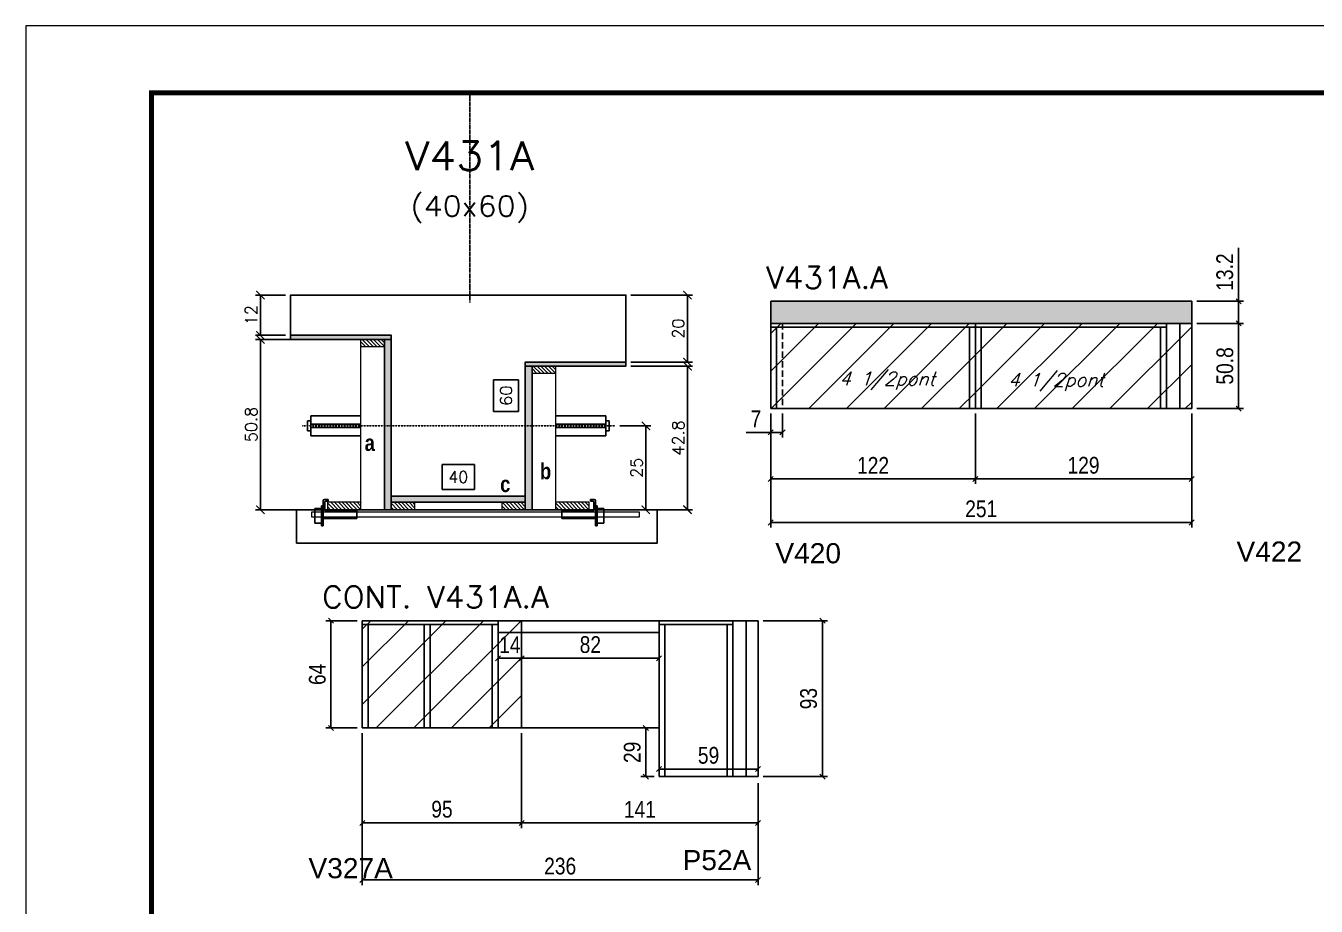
# Model space of a CAD drawing. Extents: x 137137 to 143418, y 10464 to 34486.
# Drawn here: x 141892 to 142662, y 20178 to 20703 of the extents above; entities that cross this region are included whole.
import ezdxf
from ezdxf.enums import TextEntityAlignment as Align

# ---------------------------------------------------------------- set-up
doc = ezdxf.new("R2010")
doc.units = 0
doc.linetypes.add('DASHED', pattern=[0.75, 0.5, -0.25])
doc.linetypes.add('HIDDEN', pattern=[0.375, 0.25, -0.125])
for name, color, linetype in [('5', 5, 'Continuous'), ('barrote', 251, 'Continuous'), ('COTA', 241, 'Continuous'), ('Cota Seção (2x)', 4, 'Continuous'), ('detalhes', 4, 'Continuous'), ('Painéis', 200, 'Continuous'), ('presilha', 1, 'Continuous'), ('Reaproveitamento', 251, 'Continuous'), ('SARR_2.2x7', 40, 'Continuous'), ('SARR_3.5x7', 81, 'Continuous'), ('TENSOR', 3, 'Continuous'), ('texto', 7, 'Continuous'), ('Texto de Titulo', 7, 'Continuous'), ('Texto Qtd Sarr', 242, 'Continuous')]:
    doc.layers.add(name, color=color, linetype=linetype)
for name, color, linetype, lineweight in [('CONCRETO', 251, 'Continuous', 25), ('Folhas', 255, 'Continuous', 9), ('Hachura', 251, 'Continuous', 9), ('Madeira', 126, 'Continuous', 18), ('SARRAFO DE PRESSAO', 251, 'DASHED', 9), ('SCO-___-LAJ', 2, 'Continuous', 0), ('Texto Seção', 7, 'Continuous', 15)]:
    doc.layers.add(name, color=color, linetype=linetype, lineweight=lineweight)
doc.styles.add('COTA TECNICA', font='techl___.ttf', dxfattribs={"height": 10})
doc.styles.add('REGUA-120', font='ROMANS.shx', dxfattribs={"height": 15})
doc.styles.add('Romans', font='romans.shx')
doc.styles.get("Standard").update_dxf_attribs({"font": 'arial.ttf'})
doc.styles.add('TECNICA', font='techb___.ttf', dxfattribs={"height": 10})
doc.dimstyles.new('Cota Seção (2x)', dxfattribs={"dimtxt": 7, "dimasz": 5, "dimexe": 3, "dimexo": 3, "dimgap": 2, "dimtad": 3, "dimdec": 1, "dimlfac": 0.5, "dimzin": 12, "dimdsep": 46, "dimtxsty": 'Romans', "dimblk": 'ARCHTICK', "dimcen": 0, "dimclrd": 4, "dimclre": 4, "dimclrt": 1, "dimadec": 1, "dimazin": 3, "dimtfac": 1, "dimtdec": 1, "dimtmove": 0, "dimatfit": 3, "dimldrblk": 'OBLIQUE', "dimfxl": 1, "dimtolj": 1, "dimtzin": 12, "dimarcsym": 0})
doc.dimstyles.new('Cota Seção interna', dxfattribs={"dimtxt": 7, "dimasz": 6, "dimexe": 0.18, "dimexo": 2, "dimgap": -4, "dimtad": 3, "dimdec": 1, "dimlfac": 0.5, "dimzin": 12, "dimdsep": 46, "dimtxsty": 'Romans', "dimblk": 'ARCHTICK', "dimcen": 0.09, "dimse1": 1, "dimse2": 1, "dimsd1": 1, "dimsd2": 1, "dimclrd": 180, "dimclre": 5, "dimclrt": 1, "dimadec": 0, "dimazin": 3, "dimtfac": 1, "dimtdec": 1, "dimtofl": 0, "dimtmove": 0, "dimatfit": 3, "dimldrblk": 'ARCHTICK', "dimfxl": 1, "dimtolj": 1, "dimtzin": 0, "dimarcsym": 0})
doc.dimstyles.new('PAINEL', dxfattribs={"dimtxt": 10, "dimasz": 3, "dimexe": 3, "dimexo": 3, "dimgap": 3, "dimtad": 1, "dimdec": 1, "dimzin": 12, "dimdsep": 46, "dimtxsty": 'COTA TECNICA', "dimblk1": 'OBLIQUE', "dimblk2": 'OBLIQUE', "dimsah": 1, "dimcen": 0.9, "dimclrd": 4, "dimclre": 4, "dimclrt": 240, "dimadec": 1, "dimazin": 3, "dimtfac": 1, "dimtdec": 1, "dimtmove": 0, "dimatfit": 3, "dimfxl": 1, "dimtolj": 1, "dimtzin": 12, "dimarcsym": 0})

# ---------------------------------------------------------------- blocks, each defined once
blk = doc.blocks.new('9999999999')
at = {"layer": 'Folhas'}
blk.add_lwpolyline([(98138.98, 34190.21), (99623.98, 34190.21), (99623.98, 35240.21), (98138.98, 35240.21)], close=True, dxfattribs=at)
at = {"layer": 'Folhas', "color": 30, "const_width": 3}
blk.add_lwpolyline([(98213.98, 34230.21), (99583.98, 34230.21), (99583.98, 35200.21), (98213.98, 35200.21)], close=True, dxfattribs=at)
blk = doc.blocks.new('_ArchTick')
at = {"color": 0, "linetype": 'ByBlock', "const_width": 0.15}
blk.add_lwpolyline([(-0.5, -0.5), (0.5, 0.5)], dxfattribs=at)
blk = doc.blocks.new('*D1587')
at = {"layer": 'COTA', "color": 4, "lineweight": -2, "transparency": 16777216}
for p, q in [((142253.18, 20499.91), (142289.89, 20499.91)), ((142286.89, 20414.31), (142286.89, 20499.91)), ((142235.58, 20414.31), (142289.89, 20414.31))]:
    blk.add_line(p, q, dxfattribs=at)
at = {"layer": 'Defpoints', "color": 0, "transparency": 16777216}
for p in [(142250.18, 20499.91), (142286.89, 20499.91), (142232.58, 20414.31)]:
    blk.add_point(p, dxfattribs=at)
at = {"layer": 'COTA', "color": 4, "lineweight": -2, "transparency": 16777216, "xscale": 5, "yscale": 5, "zscale": 5}
for p, rotation in [((142286.89, 20499.91), 90), ((142286.89, 20414.31), 270)]:
    blk.add_blockref('_ArchTick', p, dxfattribs=dict(at, rotation=rotation))
at = {"layer": 'COTA', "color": 1, "transparency": 16777216, "insert": (142281.39, 20457.11), "char_height": 7, "attachment_point": 5, "rotation": 90, "style": 'Romans'}
blk.add_mtext('\\A1;42.8', dxfattribs=at)
blk = doc.blocks.new('_Oblique')
at = {"color": 0, "linetype": 'ByBlock', "lineweight": -2}
blk.add_line((-0.5, -0.5), (0.5, 0.5), dxfattribs=at)
blk = doc.blocks.new('*D1588')
at = {"layer": 'COTA', "color": 4, "lineweight": -2, "transparency": 16777216}
for p, q in [((142253.18, 20542.31), (142289.89, 20542.31)), ((142286.89, 20502.31), (142286.89, 20542.31)), ((142253.18, 20502.31), (142289.89, 20502.31))]:
    blk.add_line(p, q, dxfattribs=at)
at = {"layer": 'Defpoints', "color": 0, "transparency": 16777216}
for p in [(142250.18, 20542.31), (142286.89, 20542.31), (142250.18, 20502.31)]:
    blk.add_point(p, dxfattribs=at)
at = {"layer": 'COTA', "color": 4, "lineweight": -2, "transparency": 16777216, "xscale": 5, "yscale": 5, "zscale": 5}
for p, rotation in [((142286.89, 20542.31), 90), ((142286.89, 20502.31), 270)]:
    blk.add_blockref('_ArchTick', p, dxfattribs=dict(at, rotation=rotation))
at = {"layer": 'COTA', "color": 1, "transparency": 16777216, "insert": (142281.39, 20522.31), "char_height": 7, "attachment_point": 5, "rotation": 90, "style": 'Romans'}
blk.add_mtext('\\A1;20', dxfattribs=at)
blk = doc.blocks.new('*D1589')
at = {"layer": 'Cota Seção (2x)', "color": 180, "lineweight": -2, "transparency": 16777216}
for p, q in [((142186.18, 20491.81), (142171.18, 20491.81)), ((142171.18, 20491.81), (142171.18, 20472.81)), ((142186.18, 20472.81), (142186.18, 20491.81)), ((142171.18, 20472.81), (142186.18, 20472.81))]:
    blk.add_line(p, q, dxfattribs=at)
at = {"layer": 'Defpoints', "color": 0, "transparency": 16777216}
for p in [(142190.18, 20542.31), (142190.18, 20542.31), (142190.18, 20422.31)]:
    blk.add_point(p, dxfattribs=at)
at = {"layer": 'Cota Seção (2x)', "color": 1, "transparency": 16777216, "insert": (142178.68, 20482.31), "char_height": 7, "attachment_point": 5, "rotation": 90, "style": 'Romans'}
blk.add_mtext('\\A1;60', dxfattribs=at)
blk = doc.blocks.new('PRESILHA METÁLICA 1')
at = {"layer": 'presilha'}
for p, q in [((0, 13), (6, 13)), ((0, 13), (0, 0)), ((6, 15.5), (7.5, 15.5)), ((6, -2.5), (6, 15.5)), ((6, 13), (6, 0)), ((7.5, 10.6), (7.5, 19.9)), ((7.5, 15.5), (7.5, -2.5)), ((12, 21), (8.6, 21)), ((9, 11.6), (9, 18.9)), ((12, 19.5), (9.6, 19.5)), ((12, 21), (12, 19.5)), ((6, 0), (0, 0)), ((37.5, 4.1), (7.5, 4.1)), ((37.5, 11), (9.6, 11)), ((37.5, 11), (37.5, 4.1)), ((7.5, -2.5), (6, -2.5))]:
    blk.add_line(p, q, dxfattribs=at)
for centre, radius, start, end in [((8.6, 19.9), 1.14, 90, 180), ((9.6, 18.9), 0.57, 90, 180), ((9.6, 11.6), 0.57, 180, 270)]:
    blk.add_arc(centre, radius, start, end, dxfattribs=at)
blk = doc.blocks.new('*D1590')
at = {"layer": 'Cota Seção (2x)', "color": 180, "lineweight": -2, "transparency": 16777216}
for p, q in [((142159.84, 20441.31), (142140.51, 20441.31)), ((142140.51, 20441.31), (142140.51, 20426.31)), ((142159.84, 20426.31), (142159.84, 20441.31)), ((142140.51, 20426.31), (142159.84, 20426.31))]:
    blk.add_line(p, q, dxfattribs=at)
at = {"layer": 'Defpoints', "color": 0, "transparency": 16777216}
for p in [(142190.18, 20422.31), (142110.18, 20414.31), (142190.18, 20414.31)]:
    blk.add_point(p, dxfattribs=at)
at = {"layer": 'Cota Seção (2x)', "color": 1, "transparency": 16777216, "insert": (142150.18, 20433.81), "char_height": 7, "attachment_point": 5, "style": 'Romans'}
blk.add_mtext('\\A1;40', dxfattribs=at)
blk = doc.blocks.new('*D1591')
at = {"layer": 'COTA', "color": 4, "lineweight": -2, "transparency": 16777216}
for p, q in [((142089.18, 20515.91), (142029.2, 20515.91)), ((142032.2, 20515.91), (142032.2, 20414.31)), ((142089.18, 20414.31), (142029.2, 20414.31))]:
    blk.add_line(p, q, dxfattribs=at)
at = {"layer": 'Defpoints', "color": 0, "transparency": 16777216}
for p in [(142092.18, 20515.91), (142032.2, 20414.31), (142092.18, 20414.31)]:
    blk.add_point(p, dxfattribs=at)
at = {"layer": 'COTA', "color": 4, "lineweight": -2, "transparency": 16777216, "xscale": 5, "yscale": 5, "zscale": 5}
for p, rotation in [((142032.2, 20515.91), 90), ((142032.2, 20414.31), 270)]:
    blk.add_blockref('_ArchTick', p, dxfattribs=dict(at, rotation=rotation))
at = {"layer": 'COTA', "color": 1, "transparency": 16777216, "insert": (142026.7, 20465.11), "char_height": 7, "attachment_point": 5, "rotation": 90, "style": 'Romans'}
blk.add_mtext('\\A1;50.8', dxfattribs=at)
blk = doc.blocks.new('*D1592')
at = {"layer": 'COTA', "color": 4, "lineweight": -2, "transparency": 16777216}
for p, q in [((142246.48, 20464.28), (142265.03, 20464.28)), ((142262.03, 20464.28), (142262.03, 20414.31)), ((142246.48, 20414.31), (142265.03, 20414.31))]:
    blk.add_line(p, q, dxfattribs=at)
at = {"layer": 'Defpoints', "color": 0, "transparency": 16777216}
for p in [(142243.48, 20464.28), (142243.48, 20414.31), (142262.03, 20414.31)]:
    blk.add_point(p, dxfattribs=at)
at = {"layer": 'COTA', "color": 4, "lineweight": -2, "transparency": 16777216, "xscale": 5, "yscale": 5, "zscale": 5}
for p, rotation in [((142262.03, 20464.28), 90), ((142262.03, 20414.31), 270)]:
    blk.add_blockref('_ArchTick', p, dxfattribs=dict(at, rotation=rotation))
at = {"layer": 'COTA', "color": 1, "transparency": 16777216, "insert": (142256.53, 20439.3), "char_height": 7, "attachment_point": 5, "rotation": 90, "style": 'Romans'}
blk.add_mtext('\\A1;25', dxfattribs=at)
blk = doc.blocks.new('titulo1')
at = {"layer": 'Defpoints', "color": 252, "linetype": 'HIDDEN', "ltscale": 2}
blk.add_line((0, 0), (0, 125), dxfattribs=at)
at = {"layer": 'Defpoints', "style": 'Romans', "oblique": 15}
blk.add_attdef('FOLHA', text='', height=10, dxfattribs=at).set_placement((0, 15.58), align=Align.MIDDLE_CENTER)
at = {"layer": 'Texto Qtd Sarr', "color": 3, "style": 'Romans', "oblique": 15}
for tag, height, p in [('TITULO', 17, (0, 71.45)), ('SEÇÃO', 12, (0, 41.55))]:
    blk.add_attdef(tag, text='', height=height, dxfattribs=at).set_placement(p, align=Align.MIDDLE_CENTER)
blk = doc.blocks.new('*D1839')
at = {"layer": 'COTA', "color": 4, "lineweight": -2, "ltscale": 25, "transparency": 16777216}
for p, q in [((142336.55, 20471.65), (142336.55, 20403.69)), ((142587.55, 20471.65), (142587.55, 20403.69)), ((142587.55, 20406.69), (142336.55, 20406.69))]:
    blk.add_line(p, q, dxfattribs=at)
at = {"layer": 'Defpoints', "color": 0, "ltscale": 25, "transparency": 16777216}
for p in [(142336.55, 20474.65), (142587.55, 20474.65), (142336.55, 20406.69)]:
    blk.add_point(p, dxfattribs=at)
at = {"layer": 'COTA', "color": 4, "lineweight": -2, "ltscale": 25, "transparency": 16777216, "xscale": 3, "yscale": 3, "zscale": 3, "rotation": 180}
blk.add_blockref('_Oblique', (142336.55, 20406.69), dxfattribs=at)
at = {"layer": 'COTA', "color": 4, "lineweight": -2, "ltscale": 25, "transparency": 16777216, "xscale": 3, "yscale": 3, "zscale": 3}
blk.add_blockref('_Oblique', (142587.55, 20406.69), dxfattribs=at)
at = {"layer": 'COTA', "color": 240, "ltscale": 25, "transparency": 16777216, "insert": (142462.05, 20414.8), "char_height": 10, "attachment_point": 5, "style": 'COTA TECNICA'}
blk.add_mtext('\\A1;251', dxfattribs=at)
blk = doc.blocks.new('*D1840')
at = {"layer": 'COTA', "color": 4, "lineweight": -2, "ltscale": 25, "transparency": 16777216}
for p, q in [((142336.55, 20471.65), (142336.55, 20429.68)), ((142458.55, 20471.65), (142458.55, 20429.68)), ((142336.55, 20432.68), (142458.55, 20432.68))]:
    blk.add_line(p, q, dxfattribs=at)
at = {"layer": 'Defpoints', "color": 0, "ltscale": 25, "transparency": 16777216}
for p in [(142336.55, 20474.65), (142458.55, 20474.65), (142458.55, 20432.68)]:
    blk.add_point(p, dxfattribs=at)
at = {"layer": 'COTA', "color": 4, "lineweight": -2, "ltscale": 25, "transparency": 16777216, "xscale": 3, "yscale": 3, "zscale": 3, "rotation": 180}
blk.add_blockref('_Oblique', (142336.55, 20432.68), dxfattribs=at)
at = {"layer": 'COTA', "color": 4, "lineweight": -2, "ltscale": 25, "transparency": 16777216, "xscale": 3, "yscale": 3, "zscale": 3}
blk.add_blockref('_Oblique', (142458.55, 20432.68), dxfattribs=at)
at = {"layer": 'COTA', "color": 240, "ltscale": 25, "transparency": 16777216, "insert": (142397.55, 20440.73), "char_height": 10, "attachment_point": 5, "style": 'COTA TECNICA'}
blk.add_mtext('\\A1;122', dxfattribs=at)
blk = doc.blocks.new('*D1593')
at = {"layer": 'COTA', "color": 4, "lineweight": -2, "ltscale": 25, "transparency": 16777216}
for p, q in [((142458.55, 20471.65), (142458.55, 20429.68)), ((142587.55, 20471.65), (142587.55, 20429.68)), ((142458.55, 20432.68), (142587.55, 20432.68))]:
    blk.add_line(p, q, dxfattribs=at)
at = {"layer": 'Defpoints', "color": 0, "ltscale": 25, "transparency": 16777216}
for p in [(142458.55, 20474.65), (142587.55, 20474.65), (142587.55, 20432.68)]:
    blk.add_point(p, dxfattribs=at)
at = {"layer": 'COTA', "color": 4, "lineweight": -2, "ltscale": 25, "transparency": 16777216, "xscale": 3, "yscale": 3, "zscale": 3, "rotation": 180}
blk.add_blockref('_Oblique', (142458.55, 20432.68), dxfattribs=at)
at = {"layer": 'COTA', "color": 4, "lineweight": -2, "ltscale": 25, "transparency": 16777216, "xscale": 3, "yscale": 3, "zscale": 3}
blk.add_blockref('_Oblique', (142587.55, 20432.68), dxfattribs=at)
at = {"layer": 'COTA', "color": 240, "ltscale": 25, "transparency": 16777216, "insert": (142523.05, 20440.76), "char_height": 10, "attachment_point": 5, "style": 'COTA TECNICA'}
blk.add_mtext('\\A1;129', dxfattribs=at)
blk = doc.blocks.new('*D1841')
at = {"layer": 'COTA', "color": 4, "lineweight": -2, "ltscale": 25, "transparency": 16777216}
for p, q in [((142590.55, 20525.45), (142618.54, 20525.45)), ((142615.54, 20525.45), (142615.54, 20474.65)), ((142590.55, 20474.65), (142618.54, 20474.65))]:
    blk.add_line(p, q, dxfattribs=at)
at = {"layer": 'Defpoints', "color": 0, "ltscale": 25, "transparency": 16777216}
for p in [(142587.55, 20525.45), (142587.55, 20474.65), (142615.54, 20474.65)]:
    blk.add_point(p, dxfattribs=at)
at = {"layer": 'COTA', "color": 4, "lineweight": -2, "ltscale": 25, "transparency": 16777216, "xscale": 3, "yscale": 3, "zscale": 3}
for p, rotation in [((142615.54, 20525.45), 90), ((142615.54, 20474.65), 270)]:
    blk.add_blockref('_Oblique', p, dxfattribs=dict(at, rotation=rotation))
at = {"layer": 'COTA', "color": 240, "ltscale": 25, "transparency": 16777216, "insert": (142607.41, 20500.05), "char_height": 10, "attachment_point": 5, "rotation": 90, "style": 'COTA TECNICA'}
blk.add_mtext('\\A1;50.8', dxfattribs=at)
blk = doc.blocks.new('*D1842')
at = {"layer": 'COTA', "color": 4, "lineweight": -2, "ltscale": 25, "transparency": 16777216}
for p, q in [((142615.54, 20538.65), (142615.54, 20570.38)), ((142590.55, 20538.65), (142618.54, 20538.65)), ((142615.54, 20525.45), (142615.54, 20538.65)), ((142590.55, 20525.45), (142618.54, 20525.45))]:
    blk.add_line(p, q, dxfattribs=at)
at = {"layer": 'Defpoints', "color": 0, "ltscale": 25, "transparency": 16777216}
for p in [(142587.55, 20538.65), (142615.54, 20538.65), (142587.55, 20525.45)]:
    blk.add_point(p, dxfattribs=at)
at = {"layer": 'COTA', "color": 4, "lineweight": -2, "ltscale": 25, "transparency": 16777216, "xscale": 3, "yscale": 3, "zscale": 3}
for p, rotation in [((142615.54, 20538.65), 90), ((142615.54, 20525.45), 270)]:
    blk.add_blockref('_Oblique', p, dxfattribs=dict(at, rotation=rotation))
at = {"layer": 'COTA', "color": 240, "ltscale": 25, "transparency": 16777216, "insert": (142607.32, 20556.02), "char_height": 10, "attachment_point": 5, "rotation": 90, "style": 'COTA TECNICA'}
blk.add_mtext('\\A1;13.2', dxfattribs=at)
blk = doc.blocks.new('*D1847')
at = {"layer": 'COTA', "color": 4, "lineweight": -2, "ltscale": 25, "transparency": 16777216}
for p, q in [((142331.97, 20348.14), (142370.39, 20348.14)), ((142367.39, 20348.14), (142367.39, 20255.14)), ((142331.97, 20255.14), (142370.39, 20255.14))]:
    blk.add_line(p, q, dxfattribs=at)
at = {"layer": 'Defpoints', "color": 0, "ltscale": 25, "transparency": 16777216}
for p in [(142328.97, 20348.14), (142328.97, 20255.14), (142367.39, 20255.14)]:
    blk.add_point(p, dxfattribs=at)
at = {"layer": 'COTA', "color": 4, "lineweight": -2, "ltscale": 25, "transparency": 16777216, "xscale": 3, "yscale": 3, "zscale": 3}
for p, rotation in [((142367.39, 20348.14), 90), ((142367.39, 20255.14), 270)]:
    blk.add_blockref('_Oblique', p, dxfattribs=dict(at, rotation=rotation))
at = {"layer": 'COTA', "color": 240, "ltscale": 25, "transparency": 16777216, "insert": (142359.14, 20301.64), "char_height": 10, "attachment_point": 5, "rotation": 90, "style": 'COTA TECNICA'}
blk.add_mtext('\\A1;93', dxfattribs=at)
blk = doc.blocks.new('*D1575')
at = {"layer": 'COTA', "color": 4, "lineweight": -2, "ltscale": 25, "transparency": 16777216}
for p, q in [((142092.95, 20281.14), (142092.95, 20224.5)), ((142187.97, 20281.14), (142187.97, 20224.5)), ((142092.95, 20227.5), (142187.97, 20227.5))]:
    blk.add_line(p, q, dxfattribs=at)
at = {"layer": 'Defpoints', "color": 0, "ltscale": 25, "transparency": 16777216}
for p in [(142092.95, 20284.14), (142187.97, 20284.14), (142187.97, 20227.5)]:
    blk.add_point(p, dxfattribs=at)
at = {"layer": 'COTA', "color": 4, "lineweight": -2, "ltscale": 25, "transparency": 16777216, "xscale": 3, "yscale": 3, "zscale": 3, "rotation": 180}
blk.add_blockref('_Oblique', (142092.95, 20227.5), dxfattribs=at)
at = {"layer": 'COTA', "color": 4, "lineweight": -2, "ltscale": 25, "transparency": 16777216, "xscale": 3, "yscale": 3, "zscale": 3}
blk.add_blockref('_Oblique', (142187.97, 20227.5), dxfattribs=at)
at = {"layer": 'COTA', "color": 240, "ltscale": 25, "transparency": 16777216, "insert": (142140.46, 20235.64), "char_height": 10, "attachment_point": 5, "style": 'COTA TECNICA'}
blk.add_mtext('\\A1;95', dxfattribs=at)
blk = doc.blocks.new('*D1576')
at = {"layer": 'COTA', "color": 4, "lineweight": -2, "ltscale": 25, "transparency": 16777216}
for p, q in [((142187.97, 20281.14), (142187.97, 20224.5)), ((142328.97, 20251.14), (142328.97, 20224.5)), ((142187.97, 20227.5), (142328.97, 20227.5))]:
    blk.add_line(p, q, dxfattribs=at)
at = {"layer": 'Defpoints', "color": 0, "ltscale": 25, "transparency": 16777216}
for p in [(142187.97, 20284.14), (142328.97, 20254.14), (142328.97, 20227.5)]:
    blk.add_point(p, dxfattribs=at)
at = {"layer": 'COTA', "color": 4, "lineweight": -2, "ltscale": 25, "transparency": 16777216, "xscale": 3, "yscale": 3, "zscale": 3, "rotation": 180}
blk.add_blockref('_Oblique', (142187.97, 20227.5), dxfattribs=at)
at = {"layer": 'COTA', "color": 4, "lineweight": -2, "ltscale": 25, "transparency": 16777216, "xscale": 3, "yscale": 3, "zscale": 3}
blk.add_blockref('_Oblique', (142328.97, 20227.5), dxfattribs=at)
at = {"layer": 'COTA', "color": 240, "ltscale": 25, "transparency": 16777216, "insert": (142258.47, 20235.58), "char_height": 10, "attachment_point": 5, "style": 'COTA TECNICA'}
blk.add_mtext('\\A1;141', dxfattribs=at)
blk = doc.blocks.new('*D1577')
at = {"layer": 'COTA', "color": 4, "lineweight": -2, "ltscale": 25, "transparency": 16777216}
for p, q in [((142092.95, 20281.14), (142092.95, 20190.51)), ((142328.97, 20251.14), (142328.97, 20190.51)), ((142092.95, 20193.51), (142328.97, 20193.51))]:
    blk.add_line(p, q, dxfattribs=at)
at = {"layer": 'Defpoints', "color": 0, "ltscale": 25, "transparency": 16777216}
for p in [(142092.95, 20284.14), (142328.97, 20254.14), (142328.97, 20193.51)]:
    blk.add_point(p, dxfattribs=at)
at = {"layer": 'COTA', "color": 4, "lineweight": -2, "ltscale": 25, "transparency": 16777216, "xscale": 3, "yscale": 3, "zscale": 3, "rotation": 180}
blk.add_blockref('_Oblique', (142092.95, 20193.51), dxfattribs=at)
at = {"layer": 'COTA', "color": 4, "lineweight": -2, "ltscale": 25, "transparency": 16777216, "xscale": 3, "yscale": 3, "zscale": 3}
blk.add_blockref('_Oblique', (142328.97, 20193.51), dxfattribs=at)
at = {"layer": 'COTA', "color": 240, "ltscale": 25, "transparency": 16777216, "insert": (142210.96, 20201.73), "char_height": 10, "attachment_point": 5, "style": 'COTA TECNICA'}
blk.add_mtext('\\A1;236', dxfattribs=at)
blk = doc.blocks.new('*D1578')
at = {"layer": 'COTA', "color": 4, "lineweight": -2, "ltscale": 25, "transparency": 16777216}
for p, q in [((142187.97, 20338.14), (142187.97, 20322.74)), ((142269.95, 20338.14), (142269.95, 20322.74)), ((142269.95, 20325.74), (142187.97, 20325.74))]:
    blk.add_line(p, q, dxfattribs=at)
at = {"layer": 'Defpoints', "color": 0, "ltscale": 25, "transparency": 16777216}
for p in [(142187.97, 20341.14), (142269.95, 20341.14), (142187.97, 20325.74)]:
    blk.add_point(p, dxfattribs=at)
at = {"layer": 'COTA', "color": 4, "lineweight": -2, "ltscale": 25, "transparency": 16777216, "xscale": 3, "yscale": 3, "zscale": 3, "rotation": 180}
blk.add_blockref('_Oblique', (142187.97, 20325.74), dxfattribs=at)
at = {"layer": 'COTA', "color": 4, "lineweight": -2, "ltscale": 25, "transparency": 16777216, "xscale": 3, "yscale": 3, "zscale": 3}
blk.add_blockref('_Oblique', (142269.95, 20325.74), dxfattribs=at)
at = {"layer": 'COTA', "color": 240, "ltscale": 25, "transparency": 16777216, "insert": (142228.96, 20333.83), "char_height": 10, "attachment_point": 5, "style": 'COTA TECNICA'}
blk.add_mtext('\\A1;82', dxfattribs=at)
blk = doc.blocks.new('*D1848')
at = {"layer": 'COTA', "color": 4, "lineweight": -2, "ltscale": 25, "transparency": 16777216}
for p, q in [((142173.95, 20338.14), (142173.95, 20322.74)), ((142187.97, 20338.14), (142187.97, 20322.74)), ((142173.95, 20325.74), (142187.97, 20325.74))]:
    blk.add_line(p, q, dxfattribs=at)
at = {"layer": 'Defpoints', "color": 0, "ltscale": 25, "transparency": 16777216}
for p in [(142173.95, 20341.14), (142187.97, 20341.14), (142187.97, 20325.74)]:
    blk.add_point(p, dxfattribs=at)
at = {"layer": 'COTA', "color": 4, "lineweight": -2, "ltscale": 25, "transparency": 16777216, "xscale": 3, "yscale": 3, "zscale": 3, "rotation": 180}
blk.add_blockref('_Oblique', (142173.95, 20325.74), dxfattribs=at)
at = {"layer": 'COTA', "color": 4, "lineweight": -2, "ltscale": 25, "transparency": 16777216, "xscale": 3, "yscale": 3, "zscale": 3}
blk.add_blockref('_Oblique', (142187.97, 20325.74), dxfattribs=at)
at = {"layer": 'COTA', "color": 240, "ltscale": 25, "transparency": 16777216, "insert": (142180.96, 20333.81), "char_height": 10, "attachment_point": 5, "style": 'COTA TECNICA'}
blk.add_mtext('\\A1;14', dxfattribs=at)
blk = doc.blocks.new('*D1849')
at = {"layer": 'COTA', "color": 4, "lineweight": -2, "ltscale": 25, "transparency": 16777216}
for p, q in [((142089.95, 20348.14), (142071.25, 20348.14)), ((142074.25, 20348.14), (142074.25, 20284.14)), ((142089.95, 20284.14), (142071.25, 20284.14))]:
    blk.add_line(p, q, dxfattribs=at)
at = {"layer": 'Defpoints', "color": 0, "ltscale": 25, "transparency": 16777216}
for p in [(142092.95, 20348.14), (142074.25, 20284.14), (142092.95, 20284.14)]:
    blk.add_point(p, dxfattribs=at)
at = {"layer": 'COTA', "color": 4, "lineweight": -2, "ltscale": 25, "transparency": 16777216, "xscale": 3, "yscale": 3, "zscale": 3}
for p, rotation in [((142074.25, 20348.14), 90), ((142074.25, 20284.14), 270)]:
    blk.add_blockref('_Oblique', p, dxfattribs=dict(at, rotation=rotation))
at = {"layer": 'COTA', "color": 240, "ltscale": 25, "transparency": 16777216, "insert": (142066.15, 20316.14), "char_height": 10, "attachment_point": 5, "rotation": 90, "style": 'COTA TECNICA'}
blk.add_mtext('\\A1;64', dxfattribs=at)
blk = doc.blocks.new('*D1851')
at = {"layer": 'COTA', "color": 4, "lineweight": -2, "ltscale": 25, "transparency": 16777216}
for p, q in [((142336.55, 20471.65), (142336.55, 20457.45)), ((142343.55, 20471.65), (142343.55, 20457.45)), ((142336.55, 20460.45), (142321.82, 20460.45)), ((142343.55, 20460.45), (142336.55, 20460.45))]:
    blk.add_line(p, q, dxfattribs=at)
at = {"layer": 'Defpoints', "color": 0, "ltscale": 25, "transparency": 16777216}
for p in [(142336.55, 20474.65), (142343.55, 20474.65), (142336.55, 20460.45)]:
    blk.add_point(p, dxfattribs=at)
at = {"layer": 'COTA', "color": 4, "lineweight": -2, "ltscale": 25, "transparency": 16777216, "xscale": 3, "yscale": 3, "zscale": 3, "rotation": 180}
blk.add_blockref('_Oblique', (142336.55, 20460.45), dxfattribs=at)
at = {"layer": 'COTA', "color": 4, "lineweight": -2, "ltscale": 25, "transparency": 16777216, "xscale": 3, "yscale": 3, "zscale": 3}
blk.add_blockref('_Oblique', (142343.55, 20460.45), dxfattribs=at)
at = {"layer": 'COTA', "color": 240, "ltscale": 25, "transparency": 16777216, "insert": (142327.68, 20468.52), "char_height": 10, "attachment_point": 5, "style": 'COTA TECNICA'}
blk.add_mtext('\\A1;7', dxfattribs=at)
blk = doc.blocks.new('*D1852')
at = {"layer": 'COTA', "color": 4, "lineweight": -2, "transparency": 16777216}
for p, q in [((142047.18, 20542.31), (142029.2, 20542.31)), ((142032.2, 20542.31), (142032.2, 20518.31)), ((142047.18, 20518.31), (142029.2, 20518.31))]:
    blk.add_line(p, q, dxfattribs=at)
at = {"layer": 'Defpoints', "color": 0, "transparency": 16777216}
for p in [(142050.18, 20542.31), (142032.2, 20518.31), (142050.18, 20518.31)]:
    blk.add_point(p, dxfattribs=at)
at = {"layer": 'COTA', "color": 4, "lineweight": -2, "transparency": 16777216, "xscale": 5, "yscale": 5, "zscale": 5}
for p, rotation in [((142032.2, 20542.31), 90), ((142032.2, 20518.31), 270)]:
    blk.add_blockref('_ArchTick', p, dxfattribs=dict(at, rotation=rotation))
at = {"layer": 'COTA', "color": 1, "transparency": 16777216, "insert": (142026.7, 20530.31), "char_height": 7, "attachment_point": 5, "rotation": 90, "style": 'Romans'}
blk.add_mtext('\\A1;12', dxfattribs=at)
blk = doc.blocks.new('*D1854')
at = {"layer": 'COTA', "color": 4, "lineweight": -2, "ltscale": 25, "transparency": 16777216}
for p, q in [((142269.95, 20258.14), (142269.95, 20262.64)), ((142328.97, 20258.14), (142328.97, 20262.64)), ((142269.95, 20259.64), (142328.97, 20259.64))]:
    blk.add_line(p, q, dxfattribs=at)
at = {"layer": 'Defpoints', "color": 0, "ltscale": 25, "transparency": 16777216}
for p in [(142269.95, 20255.14), (142328.97, 20259.64), (142328.97, 20255.14)]:
    blk.add_point(p, dxfattribs=at)
at = {"layer": 'COTA', "color": 4, "lineweight": -2, "ltscale": 25, "transparency": 16777216, "xscale": 3, "yscale": 3, "zscale": 3, "rotation": 180}
blk.add_blockref('_Oblique', (142269.95, 20259.64), dxfattribs=at)
at = {"layer": 'COTA', "color": 4, "lineweight": -2, "ltscale": 25, "transparency": 16777216, "xscale": 3, "yscale": 3, "zscale": 3}
blk.add_blockref('_Oblique', (142328.97, 20259.64), dxfattribs=at)
at = {"layer": 'COTA', "color": 240, "ltscale": 25, "transparency": 16777216, "insert": (142299.46, 20267.78), "char_height": 10, "attachment_point": 5, "style": 'COTA TECNICA'}
blk.add_mtext('\\A1;59', dxfattribs=at)
blk = doc.blocks.new('*D1855')
at = {"layer": 'COTA', "color": 4, "lineweight": -2, "ltscale": 25, "transparency": 16777216}
for p, q in [((142266.95, 20284.14), (142259.04, 20284.14)), ((142262.04, 20284.14), (142262.04, 20255.14)), ((142266.95, 20255.14), (142259.04, 20255.14))]:
    blk.add_line(p, q, dxfattribs=at)
at = {"layer": 'Defpoints', "color": 0, "ltscale": 25, "transparency": 16777216}
for p in [(142269.95, 20284.14), (142262.04, 20255.14), (142269.95, 20255.14)]:
    blk.add_point(p, dxfattribs=at)
at = {"layer": 'COTA', "color": 4, "lineweight": -2, "ltscale": 25, "transparency": 16777216, "xscale": 3, "yscale": 3, "zscale": 3}
for p, rotation in [((142262.04, 20284.14), 90), ((142262.04, 20255.14), 270)]:
    blk.add_blockref('_Oblique', p, dxfattribs=dict(at, rotation=rotation))
at = {"layer": 'COTA', "color": 240, "ltscale": 25, "transparency": 16777216, "insert": (142253.95, 20269.64), "char_height": 10, "attachment_point": 5, "rotation": 90, "style": 'COTA TECNICA'}
blk.add_mtext('\\A1;29', dxfattribs=at)

msp = doc.modelspace()

# ---------------------------------------------------------------- hatches: boundary and pattern name
at = {"layer": 'COTA', "linetype": 'ByBlock'}
h = msp.add_hatch(dxfattribs=at)
h.set_pattern_fill('AR-CONC', color=256, scale=0.03)
h.set_pattern_definition([(50, (2961.057, -12653.974), (5.46554007, -0.47817257), [0.5715, -6.2865]), (355, (2961.057, -12653.974), (-1.05730264, 5.73170536), [0.4572, -5.02921753]), (100.4514447, (2961.5126, -12654.014), (4.40823741, 5.25353256), [0.48570026, -5.34270734]), (46.1842, (2961.057, -12652.45), (8.13237123, -1.26126984), [0.85725, -9.42975]), (96.6355576, (2961.735, -12652.555), (7.122124, 7.42278374), [0.7285507, -8.01406824]), (351.184151, (2961.057, -12652.45), (7.122124, 7.42278374), [0.685799, -7.54379196]), (21, (2961.819, -12652.831), (4.54843174, -3.06795595), [0.5715, -6.2865]), (326, (2961.819, -12652.831), (1.85406085, 5.52563898), [0.4572, -5.0292]), (71.451445, (2962.198, -12653.0866), (6.40249258, 2.45768307), [0.48570026, -5.34269813]), (37.5, (2961.0571, -12653.974), (0.092658098, 2.536651166), [0, -4.96824, 0, -5.1054, 0, -5.04825]), (7.5, (2961.057, -12653.974), (2.004589875, 3.005417245), [0, -2.91084, 0, -4.85394, 0, -1.92405]), (327.5, (2959.3578, -12653.974), (4.067717855, -0.17186232), [0, -1.905, 0, -5.9436, 0, -7.8867]), (317.5, (2958.596, -12653.974), (4.44387544, 0.76279473), [0, -2.4765, 0, -3.94716, 0, -5.6007])])
h.paths.add_polyline_path([(142587.55, 20525.45), (142587.55, 20538.65), (142336.55, 20538.65), (142336.55, 20525.45)])
at = {"layer": 'Hachura'}
h = msp.add_hatch(color=256, dxfattribs=at)
h.dxf.hatch_style = 1
h.paths.add_polyline_path([(142050.18, 20515.91), (142050.18, 20518.31), (142110.18, 20518.31), (142110.18, 20515.91)])
h = msp.add_hatch(dxfattribs=at)
h.set_pattern_fill('ANSI31', color=256, scale=0.5, angle=270, style=0)
h.set_pattern_definition([(315, (164997.9956, 12208.2678), (1.12253202, 1.12253202), [])])
h.paths.add_polyline_path([(142092.18, 20511.51), (142092.18, 20515.91), (142106.18, 20515.91), (142106.18, 20511.51)])
h = msp.add_hatch(color=256, dxfattribs=at)
h.dxf.hatch_style = 1
h.paths.add_polyline_path([(142110.18, 20515.91), (142106.18, 20515.91), (142106.18, 20414.31), (142110.18, 20414.31)])
h = msp.add_hatch(color=256, dxfattribs=at)
h.dxf.hatch_style = 1
h.paths.add_polyline_path([(142190.18, 20499.91), (142190.18, 20502.31), (142250.18, 20502.31), (142250.18, 20499.91)])
h = msp.add_hatch(color=256, dxfattribs=at)
h.dxf.hatch_style = 1
h.paths.add_polyline_path([(142194.18, 20499.91), (142190.18, 20499.91), (142190.18, 20414.31), (142194.18, 20414.31)])
h = msp.add_hatch(dxfattribs=at)
h.set_pattern_fill('ANSI31', color=256, scale=0.5, angle=270, style=0)
h.set_pattern_definition([(315, (165099.9956, 12192.2678), (1.12253202, 1.12253202), [])])
h.paths.add_polyline_path([(142194.18, 20495.51), (142194.18, 20499.91), (142208.18, 20499.91), (142208.18, 20495.51)])
h = msp.add_hatch(dxfattribs=at)
h.set_pattern_fill('ANSI31', color=256, scale=0.5, angle=270, style=0)
h.set_pattern_definition([(315, (164963.9956, 12184.6678), (1.12253202, 1.12253202), [])])
h.paths.add_polyline_path([(142092.18, 20414.31), (142092.18, 20418.71), (142072.18, 20418.71), (142072.18, 20414.31)])
h = msp.add_hatch(color=256, dxfattribs=at)
h.dxf.hatch_style = 1
h.paths.add_polyline_path([(142110.18, 20418.71), (142110.18, 20422.31), (142190.18, 20422.31), (142190.18, 20418.71)])
h = msp.add_hatch(dxfattribs=at)
h.set_pattern_fill('ANSI31', color=256, scale=0.5, angle=270, style=0)
h.set_pattern_definition([(315, (165066.7977, 12184.6678), (1.12253202, 1.12253202), [])])
h.paths.add_polyline_path([(142110.18, 20414.31), (142110.18, 20418.71), (142124.18, 20418.71), (142124.18, 20414.31)])
h = msp.add_hatch(dxfattribs=at)
h.set_pattern_fill('ANSI31', color=256, scale=0.5, angle=270, style=0)
h.set_pattern_definition([(315, (165108.7956, 12184.6678), (1.12253202, 1.12253202), [])])
h.paths.add_polyline_path([(142190.18, 20414.31), (142190.18, 20418.71), (142176.18, 20418.71), (142176.18, 20414.31)])
h = msp.add_hatch(dxfattribs=at)
h.set_pattern_fill('ANSI31', color=256, scale=0.5, angle=270, style=0)
h.set_pattern_definition([(315, (165099.9956, 12184.6678), (1.12253202, 1.12253202), [])])
h.paths.add_polyline_path([(142228.18, 20414.31), (142228.18, 20418.71), (142208.18, 20418.71), (142208.18, 20414.31)])
at = {"layer": 'Reaproveitamento', "ltscale": 25}
h = msp.add_hatch(dxfattribs=at)
h.set_pattern_fill('ANSI31', color=256, scale=5)
h.paths.add_polyline_path([(142336.55, 20525.45), (142336.55, 20474.65), (142458.55, 20474.65), (142458.55, 20525.45)])
h = msp.add_hatch(dxfattribs=at)
h.set_pattern_fill('ANSI31', color=256, scale=5)
h.paths.add_polyline_path([(142458.55, 20525.45), (142458.55, 20474.65), (142587.55, 20474.65), (142587.55, 20525.45)])
h = msp.add_hatch(dxfattribs=at)
h.set_pattern_fill('ANSI31', color=256, scale=5)
h.paths.add_polyline_path([(142187.97, 20348.14), (142173.95, 20348.14), (142092.95, 20348.14), (142092.95, 20284.14), (142173.95, 20284.14), (142187.97, 20284.14)])

# ---------------------------------------------------------------- linework, layer by layer
at = {"ltscale": 3}
for p, q in [((142062.18, 20470.28), (142062.18, 20458.28)), ((142062.18, 20470.28), (142092.18, 20470.28)), ((142238.18, 20470.28), (142208.18, 20470.28)), ((142238.18, 20470.28), (142238.18, 20458.28)), ((142060.18, 20467.28), (142060.18, 20461.28)), ((142062.18, 20467.28), (142060.18, 20467.28)), ((142092.18, 20465.28), (142062.18, 20465.28)), ((142092.18, 20463.28), (142062.18, 20463.28)), ((142208.18, 20465.28), (142238.18, 20465.28)), ((142208.18, 20463.28), (142238.18, 20463.28)), ((142240.18, 20467.28), (142238.18, 20467.28)), ((142240.18, 20467.28), (142240.18, 20461.28)), ((142062.18, 20461.28), (142060.18, 20461.28)), ((142062.18, 20458.28), (142092.18, 20458.28)), ((142238.18, 20458.28), (142208.18, 20458.28)), ((142238.18, 20461.28), (142240.18, 20461.28))]:
    msp.add_line(p, q, dxfattribs=at)
at = {"layer": 'barrote'}
msp.add_lwpolyline([(142053.81, 20394.31), (142268.78, 20394.31), (142268.78, 20414.31), (142053.81, 20414.31)], close=True, dxfattribs=at)
at = {"layer": 'CONCRETO'}
msp.add_lwpolyline([(142190.18, 20502.31), (142250.18, 20502.31), (142250.18, 20542.31), (142190.18, 20542.31), (142190.18, 20542.31), (142050.18, 20542.31), (142050.18, 20518.31)], dxfattribs=at)
at = {"layer": 'COTA', "linetype": 'ByBlock'}
for p, q in [((142336.55, 20538.65), (142587.55, 20538.65)), ((142336.55, 20525.45), (142336.55, 20538.65)), ((142587.55, 20525.45), (142587.55, 20538.65))]:
    msp.add_line(p, q, dxfattribs=at)
at = {"layer": 'Madeira'}
for points in [[(142092.18, 20511.51), (142092.18, 20515.91), (142106.18, 20515.91), (142106.18, 20511.51)], [(142092.18, 20515.91), (142106.18, 20515.91), (142106.18, 20414.31), (142092.18, 20414.31)], [(142194.18, 20495.51), (142194.18, 20499.91), (142208.18, 20499.91), (142208.18, 20495.51)], [(142194.18, 20499.91), (142208.18, 20499.91), (142208.18, 20414.31), (142194.18, 20414.31)], [(142092.18, 20414.31), (142092.18, 20418.71), (142072.18, 20418.71), (142072.18, 20414.31)], [(142110.18, 20414.31), (142110.18, 20418.71), (142124.18, 20418.71), (142124.18, 20414.31)], [(142190.18, 20414.31), (142190.18, 20418.71), (142176.18, 20418.71), (142176.18, 20414.31)], [(142228.18, 20414.31), (142228.18, 20418.71), (142208.18, 20418.71), (142208.18, 20414.31)]]:
    msp.add_lwpolyline(points, close=True, dxfattribs=at)
at = {"layer": 'Painéis'}
for p, q in [((142336.55, 20525.45), (142587.55, 20525.45)), ((142336.55, 20474.65), (142587.55, 20474.65)), ((142092.95, 20348.14), (142173.95, 20348.14)), ((142173.95, 20348.14), (142269.95, 20348.14)), ((142269.95, 20348.14), (142328.97, 20348.14)), ((142092.95, 20284.14), (142173.95, 20284.14)), ((142173.95, 20284.14), (142269.95, 20284.14)), ((142269.95, 20284.14), (142269.95, 20255.14)), ((142269.95, 20255.14), (142328.97, 20255.14))]:
    msp.add_line(p, q, dxfattribs=at)
at = {"layer": 'Painéis', "ltscale": 25}
for p, q in [((142336.55, 20474.65), (142336.55, 20525.45)), ((142458.55, 20474.65), (142458.55, 20525.45)), ((142587.55, 20474.65), (142587.55, 20525.45)), ((142092.95, 20284.14), (142092.95, 20348.14)), ((142187.97, 20348.14), (142187.97, 20284.14)), ((142328.97, 20348.14), (142328.97, 20255.14))]:
    msp.add_line(p, q, dxfattribs=at)
at = {"layer": 'Painéis'}
for points in [[(142050.18, 20515.91), (142050.18, 20518.31), (142110.18, 20518.31), (142110.18, 20515.91)], [(142110.18, 20515.91), (142106.18, 20515.91), (142106.18, 20414.31), (142110.18, 20414.31)], [(142190.18, 20499.91), (142190.18, 20502.31), (142250.18, 20502.31), (142250.18, 20499.91)], [(142194.18, 20499.91), (142190.18, 20499.91), (142190.18, 20414.31), (142194.18, 20414.31)], [(142110.18, 20418.71), (142110.18, 20422.31), (142190.18, 20422.31), (142190.18, 20418.71)]]:
    msp.add_lwpolyline(points, close=True, dxfattribs=at)
at = {"layer": 'SARR_2.2x7', "linetype": 'Continuous'}
for p, q in [((142336.55, 20523.25), (142458.55, 20523.25)), ((142572.55, 20523.25), (142458.55, 20523.25)), ((142580.55, 20525.45), (142580.55, 20474.65)), ((142321.97, 20348.14), (142321.97, 20255.14)), ((142092.95, 20345.94), (142173.95, 20345.94)), ((142173.95, 20341.14), (142187.97, 20341.14)), ((142187.97, 20341.14), (142269.95, 20341.14)), ((142269.95, 20345.94), (142313.97, 20345.94))]:
    msp.add_line(p, q, dxfattribs=at)
at = {"layer": 'SARR_2.2x7', "linetype": 'HIDDEN', "ltscale": 15}
msp.add_line((142343.55, 20525.45), (142343.55, 20474.65), dxfattribs=at)
at = {"layer": 'SARR_3.5x7'}
for p, q in [((142336.55, 20525.45), (142336.55, 20474.65)), ((142340.05, 20523.25), (142340.05, 20474.65)), ((142455.05, 20523.25), (142455.05, 20474.65)), ((142462.05, 20523.25), (142462.05, 20474.65)), ((142569.05, 20523.25), (142569.05, 20474.65)), ((142572.55, 20525.45), (142572.55, 20474.65)), ((142173.95, 20348.14), (142173.95, 20284.14)), ((142269.95, 20348.14), (142269.95, 20255.14)), ((142313.97, 20348.14), (142313.97, 20255.14)), ((142096.45, 20284.14), (142096.45, 20345.94)), ((142129.95, 20284.14), (142129.95, 20345.94)), ((142133.45, 20284.14), (142133.45, 20345.94)), ((142170.45, 20345.94), (142170.45, 20284.14)), ((142273.45, 20345.94), (142273.45, 20255.14)), ((142310.47, 20345.94), (142310.47, 20255.14))]:
    msp.add_line(p, q, dxfattribs=at)
at = {"layer": 'SCO-___-LAJ', "color": 1}
msp.add_lwpolyline([(142062.81, 20412.98), (142258.12, 20412.98), (142258.12, 20409.78), (142062.81, 20409.78)], close=True, dxfattribs=at)
at = {"layer": 'TENSOR', "linetype": 'HIDDEN', "ltscale": 0.5}
msp.add_line((142057.18, 20464.28), (142243.48, 20464.28), dxfattribs=at)

# ---------------------------------------------------------------- block references
at = {"layer": 'presilha', "yscale": 0.6666666666666666, "zscale": 0.6666666666666666}
for p, xscale in [((142064.6, 20406.34), 0.6666666666666666), ((142237.04, 20406.34), -0.6666666666666666)]:
    msp.add_blockref('PRESILHA METÁLICA 1', p, dxfattribs=dict(at, xscale=xscale))
at = {"layer": 'SARRAFO DE PRESSAO', "color": 6, "linetype": 'ByBlock'}
msp.add_blockref('9999999999', (43753.31, -14537.33), dxfattribs=at)
at = {"layer": 'Texto Seção'}
ref = msp.add_blockref('titulo1', (142157.01, 20537.87), dxfattribs=at)
ref.add_attrib('TITULO', 'V431A', dxfattribs={"layer": 'Texto de Titulo', "color": 7, "height": 17, "style": 'Romans', "width": 1.1}).set_placement((142157.01, 20625.37), align=Align.MIDDLE_CENTER)
ref.add_attrib('SEÇÃO', '(40x60)', dxfattribs={"layer": 'Texto de Titulo', "color": 7, "height": 12, "style": 'Romans', "width": 1.1}).set_placement((142157.01, 20595.37), align=Align.MIDDLE_CENTER)

# ---------------------------------------------------------------- texts
at = {"layer": '5', "linetype": 'Continuous'}
for s, p in [('V420', (142339.29, 20382.36)), ('V422', (142614.29, 20383.33)), ('P52A', (142283.96, 20199.37)), ('V327A', (142060.86, 20194.55))]:
    msp.add_text(s, height=12, rotation=359.99996, dxfattribs=at).set_placement(p)
at = {"layer": 'detalhes', "style": 'TECNICA'}
for s, p in [('a', (142094.35, 20449.34)), ('b', (142198.89, 20432.5)), ('c', (142175.15, 20424.81))]:
    msp.add_text(s, height=9.6, dxfattribs=at).set_placement(p)
at = {"layer": 'texto', "color": 2, "char_height": 8, "attachment_point": 5, "style": 'Romans'}
for insert in [(142405.91, 20491.1), (142506.59, 20490.41)]:
    msp.add_mtext('{\\Q19;\\C256;4 1/2pont}', dxfattribs=dict(at, insert=insert))
at = {"layer": 'Texto Seção', "style": 'REGUA-120', "width": 1.05}
for s, p in [('V431A.A', (142333.88, 20546.26)), ('CONT. V431A.A', (142069.08, 20355.76))]:
    msp.add_text(s, height=13, dxfattribs=at).set_placement(p)

# ---------------------------------------------------------------- dimensions: what is measured, and where the dimension line sits
at = {"layer": 'COTA', "ltscale": 25}
for base, p1, p2, picture, middle in [((142615.54, 20538.65), (142587.55, 20525.45), (142587.55, 20538.65), '*D1842', (142607.32, 20556.02)), ((142615.54, 20474.65), (142587.55, 20525.45), (142587.55, 20474.65), '*D1841', (142607.41, 20500.05)), ((142074.25, 20284.14), (142092.95, 20348.14), (142092.95, 20284.14), '*D1849', (142066.15, 20316.14)), ((142367.39, 20255.14), (142328.97, 20348.14), (142328.97, 20255.14), '*D1847', (142359.14, 20301.64)), ((142262.04, 20255.14), (142269.95, 20284.14), (142269.95, 20255.14), '*D1855', (142253.95, 20269.64))]:
    dim = msp.add_linear_dim(base=base, p1=p1, p2=p2, angle=90, dimstyle='PAINEL', dxfattribs=at)
    dim.commit()
    dim.dimension.update_dxf_attribs({"geometry": picture, "text_midpoint": middle})
at = {"layer": 'COTA'}
for base, p1, p2, picture, middle in [((142032.2, 20518.31), (142050.18, 20542.31), (142050.18, 20518.31), '*D1852', (142026.7, 20530.31)), ((142286.89, 20542.31), (142250.18, 20502.31), (142250.18, 20542.31), '*D1588', (142281.39, 20522.31)), ((142032.2, 20414.31), (142092.18, 20515.91), (142092.18, 20414.31), '*D1591', (142026.7, 20465.11)), ((142286.89, 20499.91), (142232.58, 20414.31), (142250.18, 20499.91), '*D1587', (142281.39, 20457.11)), ((142262.03, 20414.31), (142243.48, 20464.28), (142243.48, 20414.31), '*D1592', (142256.53, 20439.3))]:
    dim = msp.add_linear_dim(base=base, p1=p1, p2=p2, angle=90, dimstyle='Cota Seção (2x)', dxfattribs=at)
    dim.commit()
    dim.dimension.update_dxf_attribs({"geometry": picture, "text_midpoint": middle})
at = {"layer": 'COTA', "ltscale": 25}
for base, p1, p2, picture, middle in [((142336.55, 20460.45), (142343.55, 20474.65), (142336.55, 20474.65), '*D1851', (142327.68, 20468.52)), ((142336.55, 20406.69), (142587.55, 20474.65), (142336.55, 20474.65), '*D1839', (142462.05, 20414.8)), ((142458.55, 20432.68), (142336.55, 20474.65), (142458.55, 20474.65), '*D1840', (142397.55, 20440.73)), ((142187.97, 20325.74), (142269.95, 20341.14), (142187.97, 20341.14), '*D1578', (142228.96, 20333.83)), ((142187.97, 20227.5), (142092.95, 20284.14), (142187.97, 20284.14), '*D1575', (142140.46, 20235.64)), ((142328.97, 20193.51), (142092.95, 20284.14), (142328.97, 20254.14), '*D1577', (142210.96, 20201.73)), ((142328.97, 20259.64), (142269.95, 20255.14), (142328.97, 20255.14), '*D1854', (142299.46, 20267.78))]:
    dim = msp.add_linear_dim(base=base, p1=p1, p2=p2, dimstyle='PAINEL', dxfattribs=at)
    dim.commit()
    dim.dimension.update_dxf_attribs({"geometry": picture, "text_midpoint": middle})
for base, p1, p2, picture, middle in [((142587.55, 20432.68), (142458.55, 20474.65), (142587.55, 20474.65), '*D1593', (142523.05, 20440.76)), ((142328.97, 20227.5), (142187.97, 20284.14), (142328.97, 20254.14), '*D1576', (142258.47, 20235.58))]:
    dim = msp.add_linear_dim(base=base, p1=p1, p2=p2, dimstyle='PAINEL', override={"dimtmove": 1}, dxfattribs=at)
    dim.commit()
    dim.dimension.update_dxf_attribs({"geometry": picture, "text_midpoint": middle})
dim = msp.add_linear_dim(base=(142187.97, 20325.74), p1=(142173.95, 20341.14), p2=(142187.97, 20341.14), dimstyle='PAINEL', dxfattribs=at)
dim.commit()
dim.dimension.update_dxf_attribs({"geometry": '*D1848', "text_midpoint": (142180.96, 20325.74), "dimtype": 160})
at = {"layer": 'Cota Seção (2x)'}
dim = msp.add_linear_dim(base=(142190.18, 20542.31), p1=(142190.18, 20422.31), p2=(142190.18, 20542.31), angle=90, dimstyle='Cota Seção interna', dxfattribs=at)
dim.commit()
dim.dimension.update_dxf_attribs({"geometry": '*D1589', "text_midpoint": (142178.68, 20482.31)})
dim = msp.add_linear_dim(base=(142190.18, 20422.31), p1=(142110.18, 20414.31), p2=(142190.18, 20414.31), dimstyle='Cota Seção interna', dxfattribs=at)
dim.commit()
dim.dimension.update_dxf_attribs({"geometry": '*D1590', "text_midpoint": (142150.18, 20433.81)})

doc.saveas('drawing.dxf')
